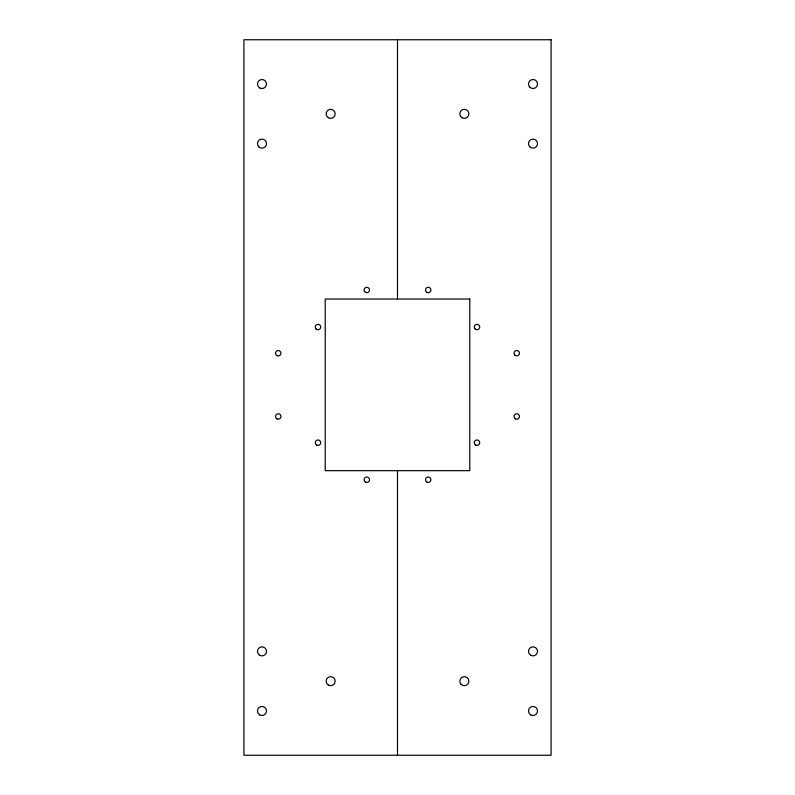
<?xml version="1.0" encoding="UTF-8"?>
<svg xmlns="http://www.w3.org/2000/svg" width="795" height="795" viewBox="0 0 795 795"><rect width="100%" height="100%" fill="white"/><g stroke="black" fill="none" stroke-linecap="round" stroke-linejoin="round"><path stroke-width="1.19" d="M397.5 39.75L397.5 299.029M397.5 470.68L397.5 755.25M551.084 39.75L243.916 39.75L243.916 755.25L551.084 755.25L551.084 39.75M469.775 299.029L325.225 299.029L325.225 470.68L469.775 470.68L469.775 299.029M461.16 684.366A4.522 4.522 0 0 0 468.712 682.339A4.522 4.522 0 0 0 463.187 676.803A4.522 4.522 0 0 0 461.16 684.366M530.752 655.269A4.522 4.522 0 0 0 537.529 651.353A4.522 4.522 0 0 0 530.752 647.448A4.522 4.522 0 0 0 530.752 655.269M530.752 714.894A4.522 4.522 0 0 0 537.529 710.978A4.522 4.522 0 0 0 530.752 707.073A4.522 4.522 0 0 0 530.752 714.894M462.094 117.74A4.522 4.522 0 0 0 468.871 113.834A4.522 4.522 0 0 0 462.094 109.919A4.522 4.522 0 0 0 462.094 117.74M529.818 146.837A4.522 4.522 0 0 0 537.37 144.809A4.522 4.522 0 0 0 531.845 139.274A4.522 4.522 0 0 0 529.818 146.837M529.818 87.212A4.522 4.522 0 0 0 537.37 85.184A4.522 4.522 0 0 0 531.845 79.649A4.522 4.522 0 0 0 529.818 87.212M515.399 418.816A2.713 2.713 0 0 0 519.463 416.471A2.713 2.713 0 0 0 515.399 414.125A2.713 2.713 0 0 0 515.399 418.816M514.832 355.146A2.713 2.713 0 0 0 519.364 353.934A2.713 2.713 0 0 0 516.044 350.615A2.713 2.713 0 0 0 514.832 355.146M426.865 482.058A2.713 2.713 0 0 0 430.93 479.713A2.713 2.713 0 0 0 426.865 477.368A2.713 2.713 0 0 0 426.865 482.058M475.649 445.021A2.713 2.713 0 0 0 479.713 442.666A2.713 2.713 0 0 0 475.649 440.321A2.713 2.713 0 0 0 475.649 445.021M475.082 328.951A2.713 2.713 0 0 0 479.614 327.739A2.713 2.713 0 0 0 476.294 324.42A2.713 2.713 0 0 0 475.082 328.951M426.865 292.341A2.713 2.713 0 0 0 430.93 289.996A2.713 2.713 0 0 0 426.865 287.651A2.713 2.713 0 0 0 426.865 292.341M328.385 685.081A4.522 4.522 0 0 0 335.162 681.166A4.522 4.522 0 0 0 328.385 677.26A4.522 4.522 0 0 0 328.385 685.081M259.727 655.269A4.522 4.522 0 0 0 266.504 651.353A4.522 4.522 0 0 0 259.727 647.448A4.522 4.522 0 0 0 259.727 655.269M259.727 714.894A4.522 4.522 0 0 0 266.504 710.978A4.522 4.522 0 0 0 259.727 707.073A4.522 4.522 0 0 0 259.727 714.894M328.385 117.74A4.522 4.522 0 0 0 335.162 113.834A4.522 4.522 0 0 0 328.385 109.919A4.522 4.522 0 0 0 328.385 117.74M258.792 146.837A4.522 4.522 0 0 0 266.355 144.809A4.522 4.522 0 0 0 260.82 139.274A4.522 4.522 0 0 0 258.792 146.837M259.727 87.927A4.522 4.522 0 0 0 266.504 84.022A4.522 4.522 0 0 0 259.727 80.106A4.522 4.522 0 0 0 259.727 87.927M276.899 418.816A2.713 2.713 0 0 0 280.963 416.471A2.713 2.713 0 0 0 276.899 414.125A2.713 2.713 0 0 0 276.899 418.816M276.899 355.584A2.713 2.713 0 0 0 280.963 353.228A2.713 2.713 0 0 0 276.899 350.883A2.713 2.713 0 0 0 276.899 355.584M365.432 482.058A2.713 2.713 0 0 0 369.496 479.713A2.713 2.713 0 0 0 365.432 477.368A2.713 2.713 0 0 0 365.432 482.058M316.649 445.021A2.713 2.713 0 0 0 320.713 442.666A2.713 2.713 0 0 0 316.649 440.321A2.713 2.713 0 0 0 316.649 445.021M316.082 328.951A2.713 2.713 0 0 0 320.614 327.739A2.713 2.713 0 0 0 317.294 324.42A2.713 2.713 0 0 0 316.082 328.951M365.432 292.341A2.713 2.713 0 0 0 369.496 289.996A2.713 2.713 0 0 0 365.432 287.651A2.713 2.713 0 0 0 365.432 292.341"/></g></svg>
